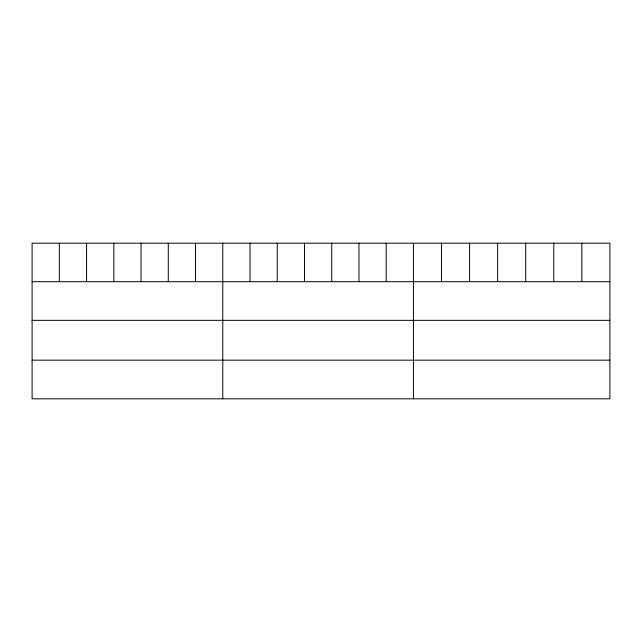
<?xml version="1.0" encoding="UTF-8"?>
<svg xmlns="http://www.w3.org/2000/svg" width="642" height="642" viewBox="0 0 642 642"><rect width="100%" height="100%" fill="white"/><g stroke="black" fill="none" stroke-linecap="round" stroke-linejoin="round"><path stroke-width="0.96" d="M609.9 281.694L609.9 398.81L32.1 398.81L32.1 243.19L609.9 243.19L609.9 281.694L32.1 281.694M32.1 320.342L609.9 320.342M32.1 360.162L609.9 360.162M581.837 243.19L581.837 281.694M553.773 243.19L553.773 281.694M525.71 243.19L525.71 281.694M497.638 243.19L497.638 281.694M469.575 243.19L469.575 281.694M441.511 243.19L441.511 281.694M413.448 243.19L413.448 398.81M386.211 243.19L386.211 281.694M358.966 243.19L358.966 281.694M331.729 243.19L331.729 281.694M304.493 243.19L304.493 281.694M277.256 243.19L277.256 281.694M250.011 243.19L250.011 281.694M222.774 243.19L222.774 398.81M195.537 243.19L195.537 281.694M168.292 243.19L168.292 281.694M141.055 243.19L141.055 281.694M113.819 243.19L113.819 281.694M86.582 243.19L86.582 281.694M59.337 243.19L59.337 281.694"/></g></svg>
